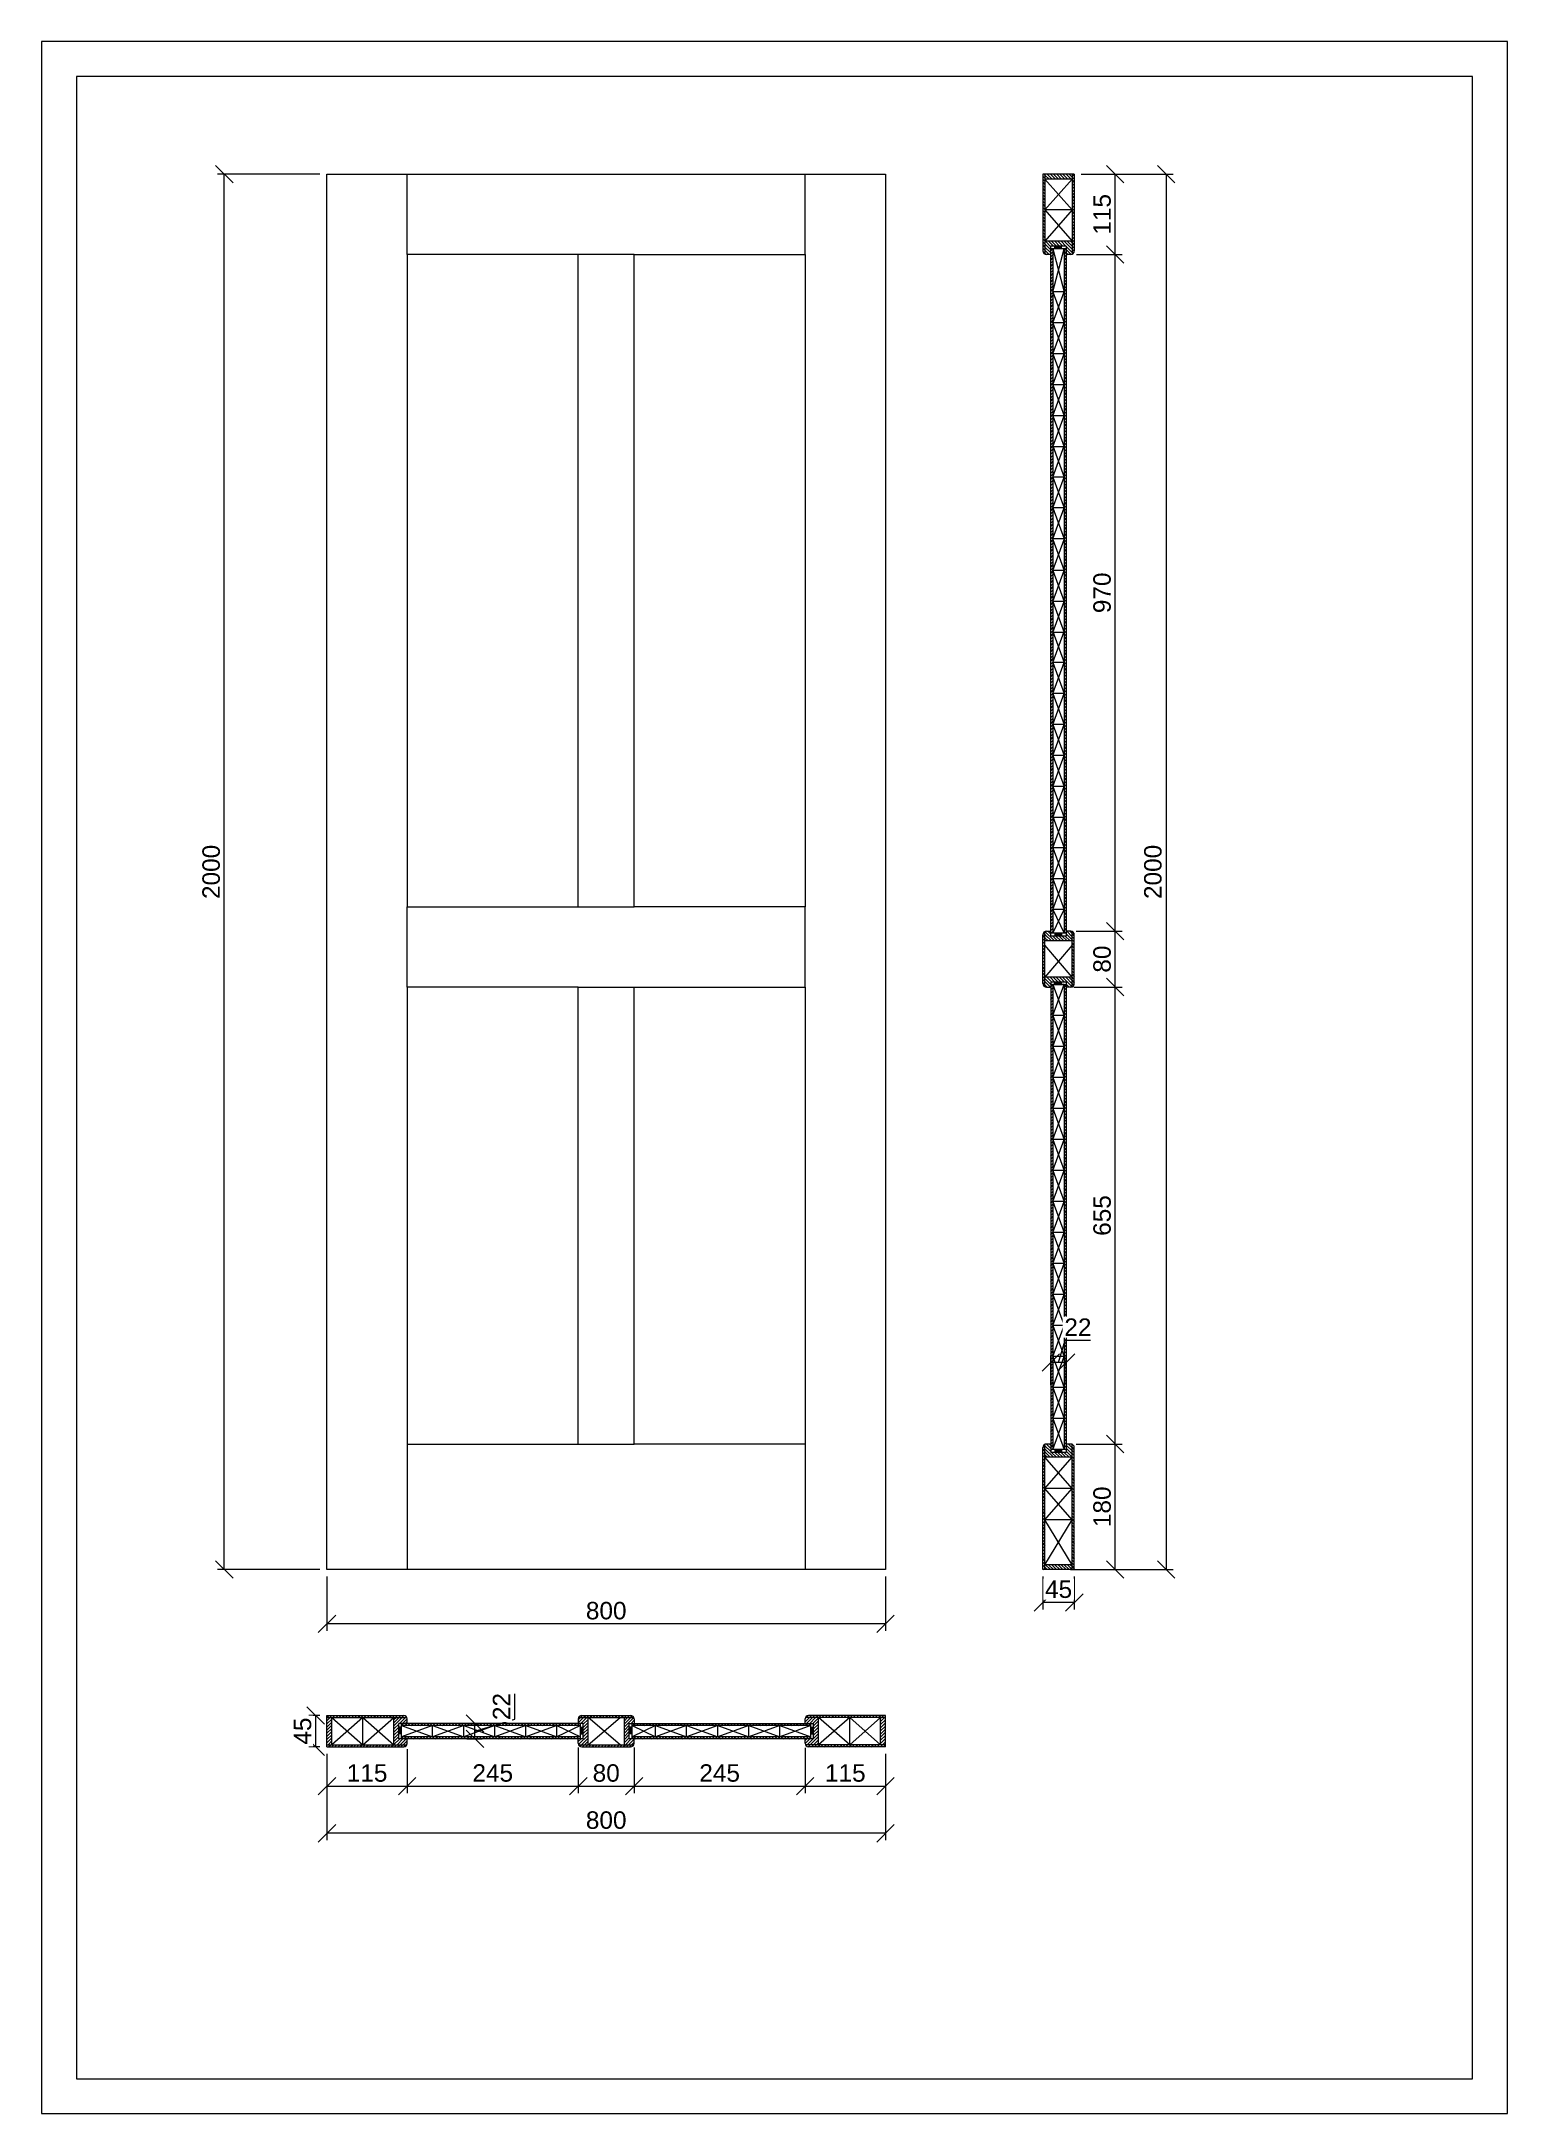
# Model space of a CAD drawing. Header units: millimetres. Extents: x 2304 to 4404, y 393 to 3363.
import ezdxf

# ---------------------------------------------------------------- set-up
doc = ezdxf.new("R2010")
doc.units = ezdxf.units.MM
for name, color, linetype, lineweight in [('图框', 7, 'Continuous', 13), ('标准家私', 4, 'Continuous', 20), ('标注', 2, 'Continuous', 9)]:
    doc.layers.add(name, color=color, linetype=linetype, lineweight=lineweight)
doc.styles.get("Standard").update_dxf_attribs({"font": 'arial.ttf'})
pattern_1 = [(45, (-69655.7325, 18575.025), (-2.24506403, 2.24506403), [])]
pattern_2 = [(135, (-68817.3605, 19242.4315), (-2.24506403, -2.24506403), [])]
pattern_3 = [(135, (-13872.9556, -70720.589), (-2.24506403, -2.24506403), [])]
pattern_4 = [(135, (-13872.9556, -69995.589), (-2.24506403, -2.24506403), [])]

# ---------------------------------------------------------------- blocks, each defined once
blk = doc.blocks.new('_Oblique')
at = {"color": 0, "linetype": 'ByBlock', "lineweight": -2}
blk.add_line((-0.5, -0.5), (0.5, 0.5), dxfattribs=at)

msp = doc.modelspace()

# ---------------------------------------------------------------- hatches: boundary and pattern name
at = {"layer": '标准家私', "lineweight": 5}
h = msp.add_hatch(dxfattribs=at)
h.set_pattern_fill('ANSI31', color=0, angle=90, style=0)
h.set_pattern_definition(pattern_4)
h.paths.add_polyline_path([(3783.2, 3172.8), (3780.2, 3172.8), (3780.2, 3058.3, 0.298217), (3783.2, 3062.8)])
h.paths.add_polyline_path([(3741.2, 3172.8), (3738.2, 3172.8), (3738.2, 3062.8, 0.298217), (3741.2, 3058.3)])
h = msp.add_hatch(dxfattribs=at)
h.set_pattern_fill('ANSI31', color=0, angle=90, style=0)
h.set_pattern_definition(pattern_4)
h.paths.add_polyline_path([(3780.2, 3165.8), (3780.2, 3172.8), (3741.2, 3172.8), (3741.2, 3165.8)])
h.paths.add_polyline_path([(3741.2, 3058.3, 0.103244), (3743.2, 3057.8), (3749.7, 3057.8), (3749.7, 3069.8), (3771.7, 3069.8), (3771.7, 3057.8), (3778.2, 3057.8, 0.103244), (3780.2, 3058.3), (3780.2, 3076.8), (3741.2, 3076.8)])
h = msp.add_hatch(dxfattribs=at)
h.set_pattern_fill('ANSI31', color=0, angle=90, style=0)
h.set_pattern_definition([(45, (3783.2497, 1237.8466), (2.245064, -2.245064), [])])
h.paths.add_polyline_path([(3749.7, 2010.8), (3752.7, 2010.8), (3752.7, 1344.8), (3749.7, 1344.8)])
h.paths.add_polyline_path([(3749.7, 3065.8), (3752.7, 3065.8), (3752.7, 2084.8), (3749.7, 2084.8)])
at = {"layer": '标准家私'}
for points in [[(3755.1, 3069.8), (3755.1, 3065.8), (3764.9, 3065.8), (3764.9, 3069.8)], [(3755.1, 2080.8), (3755.1, 2084.8), (3764.9, 2084.8), (3764.9, 2080.8)], [(3755.1, 2014.8), (3755.1, 2010.8), (3764.9, 2010.8), (3764.9, 2014.8)], [(3755.1, 1340.8), (3755.1, 1344.8), (3764.9, 1344.8), (3764.9, 1340.8)], [(2815.7, 947), (2819.7, 947), (2819.7, 937.2), (2815.7, 937.2)], [(3079.7, 947), (3075.7, 947), (3075.7, 937.2), (3079.7, 937.2)], [(3145.7, 947), (3149.7, 947), (3149.7, 937.2), (3145.7, 937.2)], [(3409.7, 947), (3405.7, 947), (3405.7, 937.2), (3409.7, 937.2)]]:
    msp.add_hatch(color=0, dxfattribs=at).paths.add_polyline_path(points)
at = {"layer": '标准家私', "lineweight": 5}
h = msp.add_hatch(dxfattribs=at)
h.set_pattern_fill('ANSI31', color=0, angle=90, style=0)
h.set_pattern_definition([(135, (3738.2498, 1237.8466), (-2.245064, -2.245064), [])])
h.paths.add_polyline_path([(3771.7, 2010.8), (3768.7, 2010.8), (3768.7, 1344.8), (3771.7, 1344.8)])
h.paths.add_polyline_path([(3771.7, 3065.8), (3768.7, 3065.8), (3768.7, 2084.8), (3771.7, 2084.8)])
h = msp.add_hatch(dxfattribs=at)
h.set_pattern_fill('ANSI31', color=0, angle=90, style=0)
h.set_pattern_definition(pattern_3)
h.paths.add_polyline_path([(3738.2, 2082.8), (3738.2, 2012.8, 0.298217), (3741.2, 2008.3), (3741.2, 2087.4, 0.298217)])
h = msp.add_hatch(dxfattribs=at)
h.set_pattern_fill('ANSI31', color=0, angle=90, style=0)
h.set_pattern_definition(pattern_3)
h.paths.add_polyline_path([(3741.2, 2073.8), (3741.2, 2087.4, -0.103244), (3743.2, 2087.8), (3749.7, 2087.8), (3749.7, 2080.8), (3771.7, 2080.8), (3771.7, 2087.8), (3778.2, 2087.8, -0.103244), (3780.2, 2087.4), (3780.2, 2073.8)])
h = msp.add_hatch(dxfattribs=at)
h.set_pattern_fill('ANSI31', color=0, angle=90, style=0)
h.set_pattern_definition(pattern_3)
h.paths.add_polyline_path([(3780.2, 2087.4), (3780.2, 2008.3, 0.298217), (3783.2, 2012.8), (3783.2, 2082.8, 0.298217)])
h = msp.add_hatch(dxfattribs=at)
h.set_pattern_fill('ANSI31', color=0, angle=90, style=0)
h.set_pattern_definition(pattern_3)
h.paths.add_polyline_path([(3741.2, 2021.8), (3741.2, 2008.3, 0.103244), (3743.2, 2007.8), (3749.7, 2007.8), (3749.7, 2014.8), (3771.7, 2014.8), (3771.7, 2007.8), (3778.2, 2007.8, 0.103244), (3780.2, 2008.3), (3780.2, 2021.8)])
h = msp.add_hatch(dxfattribs=at)
h.set_pattern_fill('ANSI31', color=0, angle=90, style=0)
h.set_pattern_definition(pattern_2)
h.paths.add_polyline_path([(3738.2, 1172.8), (3741.2, 1172.8), (3741.2, 1352.4, 0.298217), (3738.2, 1347.8)])
h.paths.add_polyline_path([(3780.2, 1172.8), (3783.2, 1172.8), (3783.2, 1347.8, 0.298217), (3780.2, 1352.4)])
h = msp.add_hatch(dxfattribs=at)
h.set_pattern_fill('ANSI31', color=0, angle=90, style=0)
h.set_pattern_definition([(135, (-12198.0963, -24948.9652), (-2.24506403, -2.24506403), [])])
h.paths.add_polyline_path([(3741.2, 1333.8), (3780.2, 1333.8), (3780.2, 1352.4, 0.103244), (3778.2, 1352.8), (3771.7, 1352.8), (3771.7, 1340.8), (3749.7, 1340.8), (3749.7, 1352.8), (3743.2, 1352.8, 0.103244), (3741.2, 1352.4)])
h = msp.add_hatch(dxfattribs=at)
h.set_pattern_fill('ANSI31', color=0, angle=90, style=0)
h.set_pattern_definition(pattern_2)
h.paths.add_polyline_path([(3780.2, 1179.8), (3741.2, 1179.8), (3741.2, 1172.8), (3780.2, 1172.8)])
h = msp.add_hatch(dxfattribs=at)
h.set_pattern_fill('ANSI31', color=0, style=0)
h.set_pattern_definition(pattern_1)
h.paths.add_polyline_path([(2827.3, 921.8), (2712.7, 921.8), (2712.7, 918.8), (2822.7, 918.8, 0.298217)])
h.paths.add_polyline_path([(2822.7, 963.8), (2712.7, 963.8), (2712.7, 960.8), (2827.3, 960.8, 0.298217)])
h = msp.add_hatch(dxfattribs=at)
h.set_pattern_fill('ANSI31', color=0, style=0)
h.set_pattern_definition([(45, (-23474.1087, 16900.1657), (-2.24506403, 2.24506403), [])])
h.paths.add_polyline_path([(2719.7, 960.8), (2712.7, 960.8), (2712.7, 921.8), (2719.7, 921.8)])
h.paths.add_polyline_path([(2808.7, 960.8), (2808.7, 921.8), (2827.3, 921.8, 0.103244), (2827.7, 923.8), (2827.7, 930.3), (2815.7, 930.3), (2815.7, 952.3), (2827.7, 952.3), (2827.7, 958.8, 0.103244), (2827.3, 960.8)])
h = msp.add_hatch(dxfattribs=at)
h.set_pattern_fill('ANSI31', color=0, style=0)
h.set_pattern_definition([(45, (2712.703, 918.8196), (-2.245064, 2.245064), [])])
h.paths.add_polyline_path([(3075.7, 930.3), (3075.7, 933.3), (2819.7, 933.3), (2819.7, 930.3)])
h.paths.add_polyline_path([(3075.7, 949.3), (3075.7, 952.3), (2819.7, 952.3), (2819.7, 949.3)])
h = msp.add_hatch(dxfattribs=at)
h.set_pattern_fill('ANSI31', color=0, style=0)
h.set_pattern_definition(pattern_1)
h.paths.add_polyline_path([(3086.7, 960.8), (3073.1, 960.8, 0.103244), (3072.7, 958.8), (3072.7, 952.3), (3079.7, 952.3), (3079.7, 930.3), (3072.7, 930.3), (3072.7, 923.8, 0.103244), (3073.1, 921.8), (3086.7, 921.8)])
h = msp.add_hatch(dxfattribs=at)
h.set_pattern_fill('ANSI31', color=0, style=0)
h.set_pattern_definition(pattern_1)
h.paths.add_polyline_path([(3147.7, 963.8), (3077.7, 963.8, 0.298217), (3073.1, 960.8), (3152.3, 960.8, 0.298217)])
h = msp.add_hatch(dxfattribs=at)
h.set_pattern_fill('ANSI31', color=0, style=0)
h.set_pattern_definition(pattern_1)
h.paths.add_polyline_path([(3138.7, 960.8), (3152.3, 960.8, -0.103244), (3152.7, 958.8), (3152.7, 952.3), (3145.7, 952.3), (3145.7, 930.3), (3152.7, 930.3), (3152.7, 923.8, -0.103244), (3152.3, 921.8), (3138.7, 921.8)])
h = msp.add_hatch(dxfattribs=at)
h.set_pattern_fill('ANSI31', color=0, style=0)
h.set_pattern_definition([(135, (3512.703, 918.8196), (2.245064, 2.245064), [])])
h.paths.add_polyline_path([(3149.7, 930.3), (3149.7, 933.3), (3405.7, 933.3), (3405.7, 930.3)])
h.paths.add_polyline_path([(3149.7, 949.3), (3149.7, 952.3), (3405.7, 952.3), (3405.7, 949.3)])
h = msp.add_hatch(dxfattribs=at)
h.set_pattern_fill('ANSI31', color=0, style=0)
h.set_pattern_definition(pattern_1)
h.paths.add_polyline_path([(3505.7, 921.8), (3512.7, 921.8), (3512.7, 960.8), (3505.7, 960.8)])
h.paths.add_polyline_path([(3398.1, 960.8, 0.103244), (3397.7, 958.8), (3397.7, 952.3), (3409.7, 952.3), (3409.7, 930.3), (3397.7, 930.3), (3397.7, 923.8, 0.103244), (3398.1, 921.8), (3416.7, 921.8), (3416.7, 960.8)])
h = msp.add_hatch(dxfattribs=at)
h.set_pattern_fill('ANSI31', color=0, style=0)
h.set_pattern_definition(pattern_1)
h.paths.add_polyline_path([(3512.7, 918.8), (3512.7, 921.8), (3398.1, 921.8, 0.298217), (3402.7, 918.8)])
h.paths.add_polyline_path([(3512.7, 960.8), (3512.7, 963.8), (3402.7, 963.8, 0.298217), (3398.1, 960.8)])
h = msp.add_hatch(dxfattribs=at)
h.set_pattern_fill('ANSI31', color=0, style=0)
h.set_pattern_definition(pattern_1)
h.paths.add_polyline_path([(3152.3, 921.8), (3073.1, 921.8, 0.298217), (3077.7, 918.8), (3147.7, 918.8, 0.298217)])

# ---------------------------------------------------------------- linework, layer by layer
at = {"layer": '图框', "color": 0}
msp.add_lwpolyline([(2303.8, 3363.1), (2303.8, 393.1), (4403.8, 393.1), (4403.8, 3363.1)], close=True, dxfattribs=at)
at = {"layer": '图框', "color": 0, "lineweight": 20}
msp.add_lwpolyline([(2353.8, 3313.1), (2353.8, 443.1), (4353.8, 443.1), (4353.8, 3313.1)], close=True, dxfattribs=at)
at = {"layer": '标准家私', "color": 0}
for p, q in [((2712.7, 3172.8), (3512.7, 3172.8)), ((2712.7, 1172.8), (2712.7, 3172.8)), ((3512.7, 3172.8), (3512.7, 1172.8)), ((3783.2, 3172.8), (3738.2, 3172.8)), ((3738.2, 3172.8), (3738.2, 3062.8)), ((3741.2, 3172.8), (3741.2, 3058.3)), ((3780.2, 3165.8), (3741.2, 3165.8)), ((3780.2, 3172.8), (3780.2, 3058.3)), ((3783.2, 3172.8), (3783.2, 3062.8)), ((3780.2, 3076.8), (3741.2, 3076.8)), ((3771.7, 3069.8), (3749.7, 3069.8)), ((3749.7, 2080.8), (3749.7, 3069.8)), ((3771.7, 3065.8), (3749.7, 3065.8)), ((3752.7, 3065.8), (3752.7, 2084.8)), ((3755.1, 3065.8), (3755.1, 3069.8)), ((3764.9, 3065.8), (3764.9, 3069.8)), ((3768.7, 3065.8), (3768.7, 2084.8)), ((3771.7, 3069.8), (3771.7, 2080.8)), ((3072.7, 3057.8), (2827.7, 3057.8)), ((2827.7, 3057.8), (2827.7, 2122.8)), ((3072.7, 2122.8), (3072.7, 3057.8)), ((3152.7, 2122.8), (3152.7, 3057.8)), ((3152.7, 3057.8), (3397.7, 3057.8)), ((3397.7, 3057.8), (3397.7, 2122.8)), ((3749.7, 3057.8), (3743.2, 3057.8)), ((3778.2, 3057.8), (3771.7, 3057.8)), ((2827.7, 2122.8), (3072.7, 2122.8)), ((3397.7, 2122.8), (3152.7, 2122.8)), ((3738.2, 2012.8), (3738.2, 2082.8)), ((3741.2, 2008.3), (3741.2, 2087.4)), ((3743.2, 2087.8), (3749.7, 2087.8)), ((3771.7, 2084.8), (3749.7, 2084.8)), ((3771.7, 2080.8), (3749.7, 2080.8)), ((3755.1, 2084.8), (3755.1, 2080.8)), ((3764.9, 2084.8), (3764.9, 2080.8)), ((3778.2, 2087.8), (3771.7, 2087.8)), ((3780.2, 2008.3), (3780.2, 2087.4)), ((3783.2, 2012.8), (3783.2, 2082.8)), ((3780.2, 2073.8), (3741.2, 2073.8)), ((3780.2, 2021.8), (3741.2, 2021.8)), ((2827.7, 2007.8), (2827.7, 1352.8)), ((3072.7, 2007.8), (2827.7, 2007.8)), ((3072.7, 1352.8), (3072.7, 2007.8)), ((3152.7, 1352.8), (3152.7, 2007.8)), ((3152.7, 2007.8), (3397.7, 2007.8)), ((3397.7, 2007.8), (3397.7, 1352.8)), ((3743.2, 2007.8), (3749.7, 2007.8)), ((3749.7, 2014.8), (3749.7, 1340.8)), ((3771.7, 2014.8), (3749.7, 2014.8)), ((3771.7, 2010.8), (3749.7, 2010.8)), ((3752.7, 2010.8), (3752.7, 1344.8)), ((3755.1, 2010.8), (3755.1, 2014.8)), ((3764.9, 2010.8), (3764.9, 2014.8)), ((3768.7, 2010.8), (3768.7, 1344.8)), ((3771.7, 2014.8), (3771.7, 1340.8)), ((3778.2, 2007.8), (3771.7, 2007.8)), ((2827.7, 1352.8), (3072.7, 1352.8)), ((3397.7, 1352.8), (3152.7, 1352.8)), ((3738.2, 1172.8), (3738.2, 1347.8)), ((3741.2, 1172.8), (3741.2, 1352.4)), ((3749.7, 1352.8), (3743.2, 1352.8)), ((3771.7, 1344.8), (3749.7, 1344.8)), ((3771.7, 1340.8), (3749.7, 1340.8)), ((3755.1, 1344.8), (3755.1, 1340.8)), ((3764.9, 1344.8), (3764.9, 1340.8)), ((3778.2, 1352.8), (3771.7, 1352.8)), ((3780.2, 1172.8), (3780.2, 1352.4)), ((3783.2, 1172.8), (3783.2, 1347.8)), ((3780.2, 1333.8), (3741.2, 1333.8)), ((3512.7, 1172.8), (2712.7, 1172.8)), ((3783.2, 1172.8), (3738.2, 1172.8)), ((3780.2, 1179.8), (3741.2, 1179.8)), ((2712.7, 918.8), (2712.7, 963.8)), ((2712.7, 963.8), (2822.7, 963.8)), ((2712.7, 960.8), (2827.3, 960.8)), ((2719.7, 921.8), (2719.7, 960.8)), ((2808.7, 921.8), (2808.7, 960.8)), ((2815.7, 930.3), (2815.7, 952.3)), ((3079.7, 952.3), (2815.7, 952.3)), ((2819.7, 930.3), (2819.7, 952.3)), ((2827.7, 952.3), (2827.7, 958.8)), ((3072.7, 958.8), (3072.7, 952.3)), ((3073.1, 960.8), (3152.3, 960.8)), ((3075.7, 930.3), (3075.7, 952.3)), ((3077.7, 963.8), (3147.7, 963.8)), ((3079.7, 930.3), (3079.7, 952.3)), ((3086.7, 921.8), (3086.7, 960.8)), ((3138.7, 921.8), (3138.7, 960.8)), ((3145.7, 952.3), (3409.7, 952.3)), ((3145.7, 930.3), (3145.7, 952.3)), ((3149.7, 930.3), (3149.7, 952.3)), ((3152.7, 958.8), (3152.7, 952.3)), ((3397.7, 952.3), (3397.7, 958.8)), ((3512.7, 960.8), (3398.1, 960.8)), ((3512.7, 963.8), (3402.7, 963.8)), ((3405.7, 930.3), (3405.7, 952.3)), ((3409.7, 930.3), (3409.7, 952.3)), ((3416.7, 921.8), (3416.7, 960.8)), ((3505.7, 921.8), (3505.7, 960.8)), ((3512.7, 918.8), (3512.7, 963.8)), ((2712.7, 921.8), (2827.3, 921.8)), ((2819.7, 947), (2815.7, 947)), ((2819.7, 937.2), (2815.7, 937.2)), ((3079.7, 930.3), (2815.7, 930.3)), ((3075.7, 949.3), (2819.7, 949.3)), ((3075.7, 933.3), (2819.7, 933.3)), ((2827.7, 923.8), (2827.7, 930.3)), ((3072.7, 923.8), (3072.7, 930.3)), ((3073.1, 921.8), (3152.3, 921.8)), ((3075.7, 947), (3079.7, 947)), ((3075.7, 937.2), (3079.7, 937.2)), ((3149.7, 947), (3145.7, 947)), ((3149.7, 937.2), (3145.7, 937.2)), ((3409.7, 930.3), (3145.7, 930.3)), ((3405.7, 949.3), (3149.7, 949.3)), ((3405.7, 933.3), (3149.7, 933.3)), ((3152.7, 923.8), (3152.7, 930.3)), ((3397.7, 923.8), (3397.7, 930.3)), ((3512.7, 921.8), (3398.1, 921.8)), ((3405.7, 947), (3409.7, 947)), ((3405.7, 937.2), (3409.7, 937.2)), ((2712.7, 918.8), (2822.7, 918.8)), ((3077.7, 918.8), (3147.7, 918.8)), ((3512.7, 918.8), (3402.7, 918.8))]:
    msp.add_line(p, q, dxfattribs=at)
at = {"layer": '标准家私', "color": 0, "lineweight": 9}
for p, q in [((2827.7, 3057.8), (2827.7, 3172.8)), ((3397.7, 3057.8), (3397.7, 3172.8)), ((3152.7, 3057.8), (3072.7, 3057.8)), ((2827.7, 2007.8), (2827.7, 2122.8)), ((3072.7, 2122.8), (3152.7, 2122.8)), ((3397.7, 2007.8), (3397.7, 2122.8)), ((3072.7, 2007.8), (3152.7, 2007.8)), ((2827.7, 1352.8), (2827.7, 1172.8)), ((3072.7, 1352.8), (3152.7, 1352.8)), ((3397.7, 1352.8), (3397.7, 1172.8))]:
    msp.add_line(p, q, dxfattribs=at)
at = {"layer": '标准家私', "color": 0, "lineweight": 5}
for p, q in [((3741.2, 3165.8), (3780.2, 3121.6)), ((3741.2, 3121.6), (3780.2, 3165.8)), ((3780.2, 3121.6), (3741.2, 3121.6)), ((3741.2, 3121.6), (3780.2, 3076.8)), ((3780.2, 3121.6), (3741.2, 3076.8)), ((3780.2, 2021.8), (3741.2, 2067.8)), ((3780.2, 2067.8), (3741.2, 2021.8)), ((3741.2, 1289.1), (3780.2, 1333.8)), ((3780.2, 1289.1), (3741.2, 1333.8)), ((3780.2, 1289.1), (3741.2, 1289.1)), ((3741.2, 1244.3), (3780.2, 1289.1)), ((3780.2, 1244.3), (3741.2, 1289.1)), ((3780.2, 1244.3), (3741.2, 1244.3)), ((3741.2, 1179.8), (3780.2, 1244.3)), ((3780.2, 1179.8), (3741.2, 1244.3)), ((2719.7, 960.8), (2763.9, 921.8)), ((2763.9, 960.8), (2719.7, 921.8)), ((2763.9, 921.8), (2763.9, 960.8)), ((2763.9, 960.8), (2808.7, 921.8)), ((2763.9, 921.8), (2808.7, 960.8)), ((3086.7, 921.8), (3132.7, 960.8)), ((3132.7, 921.8), (3086.7, 960.8)), ((3461.5, 960.8), (3416.7, 921.8)), ((3461.5, 921.8), (3416.7, 960.8)), ((3505.7, 960.8), (3461.5, 921.8)), ((3461.5, 921.8), (3461.5, 960.8)), ((3461.5, 960.8), (3505.7, 921.8))]:
    msp.add_line(p, q, dxfattribs=at)
for points in [[(3752.7, 3065.8), (3768.7, 3004.2), (3752.7, 3004.2), (3768.7, 3065.8)], [(3752.7, 3004.2), (3768.7, 2959.8), (3752.7, 2959.8), (3768.7, 3004.2)], [(3752.7, 2959.8), (3768.7, 2915.3), (3752.7, 2915.3), (3768.7, 2959.8)], [(3752.7, 2915.3), (3768.7, 2870.9), (3752.7, 2870.9), (3768.7, 2915.3)], [(3752.7, 2870.9), (3768.7, 2826.5), (3752.7, 2826.5), (3768.7, 2870.9)], [(3752.7, 2826.5), (3768.7, 2782), (3752.7, 2782), (3768.7, 2826.5)], [(3752.7, 2783.3), (3768.7, 2738.8), (3752.7, 2738.8), (3768.7, 2783.3)], [(3752.7, 2738.8), (3768.7, 2694.4), (3752.7, 2694.4), (3768.7, 2738.8)], [(3752.7, 2694.4), (3768.7, 2650), (3752.7, 2650), (3768.7, 2694.4)], [(3752.7, 2649.4), (3768.7, 2605), (3752.7, 2605), (3768.7, 2649.4)], [(3752.7, 2605), (3768.7, 2560.5), (3752.7, 2560.5), (3768.7, 2605)], [(3752.7, 2560.5), (3768.7, 2516.1), (3752.7, 2516.1), (3768.7, 2560.5)], [(3752.7, 2517.3), (3768.7, 2472.9), (3752.7, 2472.9), (3768.7, 2517.3)], [(3752.7, 2472.9), (3768.7, 2428.5), (3752.7, 2428.5), (3768.7, 2472.9)], [(3752.7, 2428.5), (3768.7, 2384), (3752.7, 2384), (3768.7, 2428.5)], [(3752.7, 2384), (3768.7, 2339.6), (3752.7, 2339.6), (3768.7, 2384)], [(3752.7, 2339.6), (3768.7, 2295.1), (3752.7, 2295.1), (3768.7, 2339.6)], [(3752.7, 2295.1), (3768.7, 2250.7), (3752.7, 2250.7), (3768.7, 2295.1)], [(3752.7, 2252), (3768.7, 2207.5), (3752.7, 2207.5), (3768.7, 2252)], [(3752.7, 2207.5), (3768.7, 2163.1), (3752.7, 2163.1), (3768.7, 2207.5)], [(3752.7, 2163.1), (3768.7, 2118.7), (3752.7, 2118.7), (3768.7, 2163.1)], [(3752.7, 2084.8), (3768.7, 2118.7), (3752.7, 2118.7), (3768.7, 2084.8)], [(3752.7, 1967), (3768.7, 2011.4), (3752.7, 2011.4), (3768.7, 1967)], [(3752.7, 1922.5), (3768.7, 1967), (3752.7, 1967), (3768.7, 1922.5)], [(3752.7, 1878.1), (3768.7, 1922.5), (3752.7, 1922.5), (3768.7, 1878.1)], [(3752.7, 1833.7), (3768.7, 1878.1), (3752.7, 1878.1), (3768.7, 1833.7)], [(3752.7, 1789.2), (3768.7, 1833.7), (3752.7, 1833.7), (3768.7, 1789.2)], [(3752.7, 1744.8), (3768.7, 1789.2), (3752.7, 1789.2), (3768.7, 1744.8)], [(3752.7, 1700.4), (3768.7, 1744.8), (3752.7, 1744.8), (3768.7, 1700.4)], [(3752.7, 1655.9), (3768.7, 1700.4), (3752.7, 1700.4), (3768.7, 1655.9)], [(3752.7, 1611.5), (3768.7, 1655.9), (3752.7, 1655.9), (3768.7, 1611.5)], [(3752.7, 1567), (3768.7, 1611.5), (3752.7, 1611.5), (3768.7, 1567)], [(3752.7, 1522.6), (3768.7, 1567), (3752.7, 1567), (3768.7, 1522.6)], [(3752.7, 1478.2), (3768.7, 1522.6), (3752.7, 1522.6), (3768.7, 1478.2)], [(3752.7, 1433.7), (3768.7, 1478.2), (3752.7, 1478.2), (3768.7, 1433.7)], [(3752.7, 1389.3), (3768.7, 1433.7), (3752.7, 1433.7), (3768.7, 1389.3)], [(3752.7, 1344.8), (3768.7, 1389.3), (3752.7, 1389.3), (3768.7, 1344.8)], [(2819.7, 949.3), (2864.1, 933.3), (2864.1, 949.3), (2819.7, 933.3)], [(2864.1, 949.3), (2908.6, 933.3), (2908.6, 949.3), (2864.1, 933.3)], [(2908.6, 949.3), (2953, 933.3), (2953, 949.3), (2908.6, 933.3)], [(2953, 949.3), (2997.5, 933.3), (2997.5, 949.3), (2953, 933.3)], [(2997.5, 949.3), (3041.9, 933.3), (3041.9, 949.3), (2997.5, 933.3)], [(3075.7, 949.3), (3041.9, 933.3), (3041.9, 949.3), (3075.7, 933.3)], [(3149.7, 949.3), (3183.5, 933.3), (3183.5, 949.3), (3149.7, 933.3)], [(3227.9, 949.3), (3183.5, 933.3), (3183.5, 949.3), (3227.9, 933.3)], [(3272.4, 949.3), (3227.9, 933.3), (3227.9, 949.3), (3272.4, 933.3)], [(3316.8, 949.3), (3272.4, 933.3), (3272.4, 949.3), (3316.8, 933.3)], [(3361.3, 949.3), (3316.8, 933.3), (3316.8, 949.3), (3361.3, 933.3)], [(3405.7, 949.3), (3361.3, 933.3), (3361.3, 949.3), (3405.7, 933.3)]]:
    msp.add_lwpolyline(points, dxfattribs=at)
at = {"layer": '标准家私', "color": 0}
for centre, start, end in [((3743.2, 3062.8), 180, 270), ((3778.2, 3062.8), 270, 0), ((3743.2, 2082.8), 90, 180), ((3778.2, 2082.8), 0, 90), ((3743.2, 2012.8), 180, 270), ((3778.2, 2012.8), 270, 0), ((3743.2, 1347.8), 90, 180), ((3778.2, 1347.8), 0, 90), ((2822.7, 958.8), 0, 90), ((3077.7, 958.8), 90, 180), ((3147.7, 958.8), 0, 90), ((3402.7, 958.8), 90, 180), ((2822.7, 923.8), 270, 0), ((3077.7, 923.8), 180, 270), ((3147.7, 923.8), 270, 0), ((3402.7, 923.8), 180, 270)]:
    msp.add_arc(centre, 5, start, end, dxfattribs=at)
at = {"layer": '标注', "color": 0}
for p, q in [((2702.7, 3172.8), (2555.7, 3172.8)), ((2565.7, 1172.8), (2565.7, 3172.8)), ((3793.2, 3172.8), (3851.9, 3172.8)), ((3793.2, 3172.8), (3924.7, 3172.8)), ((3841.9, 3057.8), (3841.9, 3172.8)), ((3914.7, 3172.8), (3914.7, 1172.8)), ((3786.5, 3057.8), (3851.9, 3057.8)), ((3786.5, 3057.8), (3851.9, 3057.8)), ((3841.9, 2087.8), (3841.9, 3057.8)), ((3785.7, 2087.8), (3851.9, 2087.8)), ((3785.7, 2087.8), (3851.9, 2087.8)), ((3841.9, 2007.8), (3841.9, 2087.8)), ((3782.7, 2007.8), (3851.9, 2007.8)), ((3782.7, 2007.8), (3851.9, 2007.8)), ((3841.9, 1352.8), (3841.9, 2007.8)), ((3760.7, 1469.7), (3770.3, 1501.6)), ((3770.3, 1501.6), (3806.5, 1501.6)), ((3749.7, 1437.4), (3749.7, 1479.7)), ((3771.7, 1469.7), (3749.7, 1469.7)), ((3771.7, 1437.4), (3771.7, 1479.7)), ((3785.8, 1352.8), (3851.9, 1352.8)), ((3785.8, 1352.8), (3851.9, 1352.8)), ((3841.9, 1172.8), (3841.9, 1352.8)), ((2702.7, 1172.8), (2555.7, 1172.8)), ((2712.7, 1162.8), (2712.7, 1085)), ((3512.7, 1162.8), (3512.7, 1085)), ((3738.2, 1162.8), (3738.2, 1115.7)), ((3783.2, 1162.8), (3783.2, 1115.7)), ((3783.2, 1125.7), (3738.2, 1125.7)), ((3512.7, 1095), (2712.7, 1095)), ((2981.6, 958.4), (2981.6, 994.5)), ((2702.7, 963.8), (2686.6, 963.8)), ((2696.6, 918.8), (2696.6, 963.8)), ((2913, 952.3), (2934.7, 952.3)), ((2924.7, 941.3), (2981.6, 958.4)), ((2924.7, 930.3), (2924.7, 952.3)), ((2913, 930.3), (2934.7, 930.3)), ((2702.7, 918.8), (2686.6, 918.8)), ((2712.7, 908.8), (2712.7, 852.3)), ((2712.7, 908.8), (2712.7, 784.8)), ((2827.7, 915.4), (2827.7, 852.3)), ((2827.7, 915.4), (2827.7, 852.3)), ((3072.7, 918), (3072.7, 852.3)), ((3072.7, 918), (3072.7, 852.3)), ((3152.7, 917.6), (3152.7, 852.3)), ((3152.7, 917.6), (3152.7, 852.3)), ((3397.7, 917.1), (3397.7, 852.3)), ((3397.7, 917.1), (3397.7, 852.3)), ((3512.7, 908.8), (3512.7, 852.3)), ((3512.7, 908.8), (3512.7, 784.8)), ((2712.7, 862.3), (2827.7, 862.3)), ((2827.7, 862.3), (3072.7, 862.3)), ((3072.7, 862.3), (3152.7, 862.3)), ((3152.7, 862.3), (3397.7, 862.3)), ((3397.7, 862.3), (3512.7, 862.3)), ((3512.7, 794.8), (2712.7, 794.8))]:
    msp.add_line(p, q, dxfattribs=at)

# ---------------------------------------------------------------- block references
at = {"layer": '标注', "color": 0, "xscale": 25, "yscale": 25, "zscale": 25}
for p, rotation in [((2565.7, 3172.8), 90), ((3841.9, 3172.8), 90), ((3914.7, 3172.8), 90), ((3841.9, 3057.8), 90), ((3841.9, 3057.8), 270), ((3841.9, 2087.8), 90), ((3841.9, 2007.8), 90), ((3841.9, 2007.8), 270), ((3749.7, 1469.7), 180), ((3841.9, 1352.8), 90), ((3841.9, 1352.8), 270), ((2565.7, 1172.8), 270), ((3841.9, 1172.8), 270), ((3914.7, 1172.8), 270), ((3738.2, 1125.7), 180), ((2712.7, 1095), 180), ((2696.6, 963.8), 90), ((2696.6, 918.8), 270), ((2712.7, 862.3), 180), ((3072.7, 862.3), 180), ((3397.7, 862.3), 180), ((2712.7, 794.8), 180)]:
    msp.add_blockref('_Oblique', p, dxfattribs=dict(at, rotation=rotation))
for p in [(3771.7, 1469.7), (3783.2, 1125.7), (3512.7, 1095), (2827.7, 862.3), (3072.7, 862.3), (3152.7, 862.3), (3397.7, 862.3), (3512.7, 862.3), (3512.7, 794.8)]:
    msp.add_blockref('_Oblique', p, dxfattribs=at)

# ---------------------------------------------------------------- next in the draw order: texts
at = {"layer": '标注', "color": 0, "char_height": 25, "attachment_point": 5, "rotation": 90, "bg_fill": 3, "box_fill_scale": 1.1, "bg_fill_color": 256, "bg_fill_true_color": 13158600, "bg_fill_transparency": 0}
for s, insert in [('115', (3823.1, 3115.3)), ('970', (3823.1, 2572.8)), ('2000', (2546.9, 2172.8)), ('2000', (3895.9, 2172.8)), ('80', (3823.1, 2047.8)), ('655', (3823.1, 1680.3)), ('180', (3823.1, 1262.8)), ('22', (2962.8, 976.5)), ('45', (2677.8, 941.3))]:
    msp.add_mtext(s, dxfattribs=dict(at, insert=insert))
at = {"layer": '标注', "color": 0, "char_height": 25, "attachment_point": 5, "bg_fill": 3, "box_fill_scale": 1.1, "bg_fill_color": 256, "bg_fill_true_color": 13158600, "bg_fill_transparency": 0}
for s, insert in [('22', (3788.4, 1520.3)), ('45', (3760.7, 1144.5)), ('800', (3112.7, 1113.8)), ('115', (2770.2, 881.1)), ('245', (2950.2, 881.1)), ('80', (3112.7, 881.1)), ('245', (3275.2, 881.1)), ('115', (3455.2, 881.1)), ('800', (3112.7, 813.6))]:
    msp.add_mtext(s, dxfattribs=dict(at, insert=insert))

# ---------------------------------------------------------------- next in the draw order: linework, layer by layer
at = {"layer": '标注', "color": 0}
for p, q in [((3777.9, 1172.8), (3924.7, 1172.8)), ((3793.2, 1172.8), (3851.9, 1172.8))]:
    msp.add_line(p, q, dxfattribs=at)

# ---------------------------------------------------------------- next in the draw order: block references
at = {"layer": '标注', "color": 0, "xscale": 25, "yscale": 25, "zscale": 25}
for p, rotation in [((3841.9, 2087.8), 270), ((2924.7, 952.3), 90), ((2924.7, 930.3), 270), ((2827.7, 862.3), 180), ((3152.7, 862.3), 180)]:
    msp.add_blockref('_Oblique', p, dxfattribs=dict(at, rotation=rotation))

doc.saveas('drawing.dxf')
